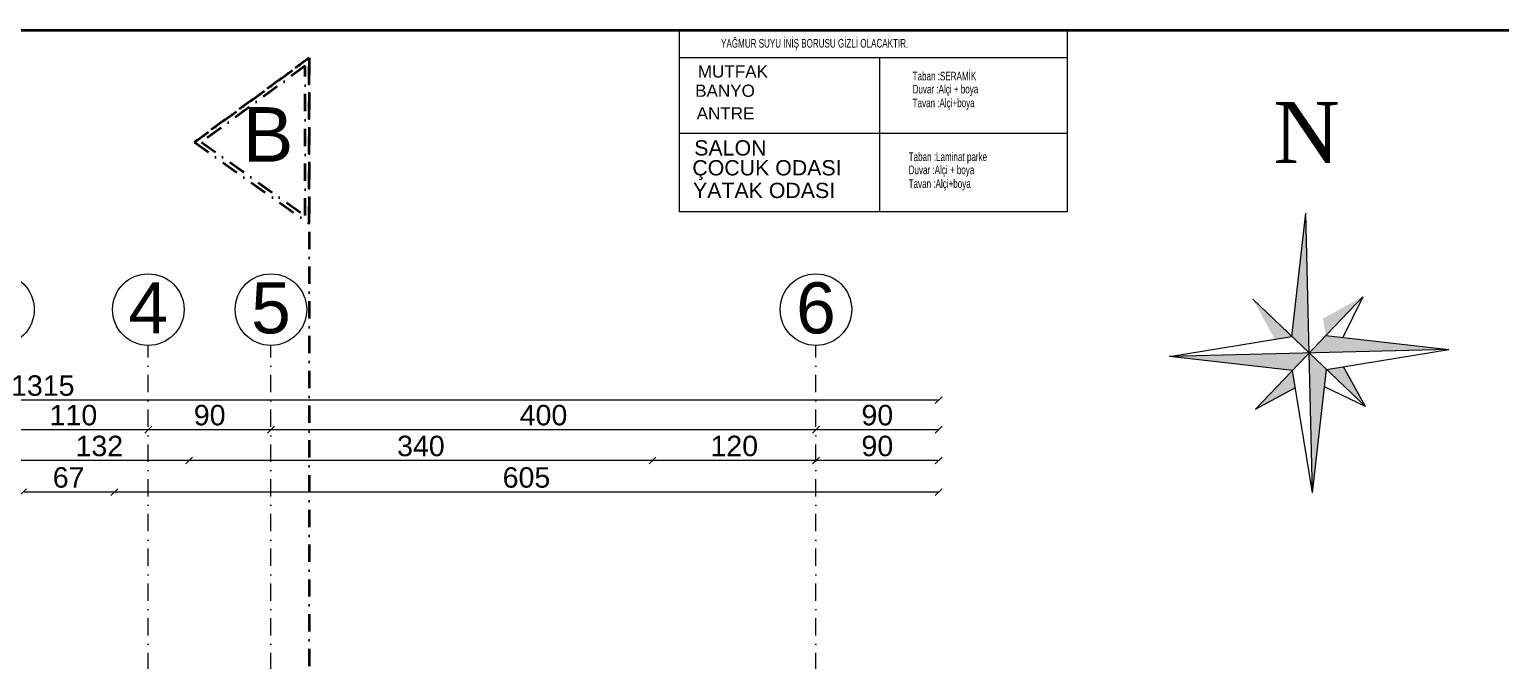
# Model space of a CAD drawing. Header units: millimetres. Extents: x 708 to 46452, y -4963 to 3960.
# Drawn here: x 17880 to 18960, y 3496 to 3959 of the extents above; entities that cross this region are included whole.
import ezdxf

# ---------------------------------------------------------------- set-up
doc = ezdxf.new("R2010")
doc.units = ezdxf.units.MM
for name, pattern in [('ACAD_ISO02W100', [15, 12, -3]), ('ACAD_ISO10W100', [18, 12, -3, 0, -3]), ('DASHDOT', [25.4, 12.7, -6.35, 0, -6.35]), ('DUZ', [0])]:
    doc.linetypes.add(name, pattern=pattern)
for name, color, linetype, lineweight in [('00_IC_OLCU', 139, 'Continuous', 20), ('AKS', 153, 'ACAD_ISO10W100', 20), ('aks ve noktalılar', 129, 'DASHDOT', 13), ('bina no', 173, 'Continuous', 13), ('FH_sıva', 253, 'Continuous', 20), ('görünüş1', 251, 'Continuous', 35), ('kesit çizgisi', 4, 'DASHDOT', 35), ('yYAZI', 221, 'Continuous', 30), ('ÖLÇÜ', 5, 'Continuous', 18), ('ölçü yatay', 150, 'DUZ', 18)]:
    doc.layers.add(name, color=color, linetype=linetype, lineweight=lineweight)
doc.layers.add('SIVA', color=135, linetype='Continuous')
doc.styles.add('arial_1_18', font='arial.ttf', dxfattribs={"height": 0.2})
doc.styles.add('GENERATED_STYLE_2', font='times.ttf')
doc.styles.add('kot', font='bgothm.ttf', dxfattribs={"height": 60})
doc.styles.add('mimari altlik$0$194_PTB_WET_B1$0$Standard', font='arial.ttf')
doc.styles.get("Standard").update_dxf_attribs({"font": 'arial.ttf'})
doc.dimstyles.new('ALP_OLCU', dxfattribs={"dimscale": 0, "dimtxt": 15, "dimasz": 5, "dimexe": 0.18, "dimexo": 0.06, "dimgap": 3, "dimtad": 1, "dimdec": 0, "dimrnd": 0.1, "dimzin": 9, "dimdsep": 46, "dimtxsty": 'Standard', "dimblk": 'OBLIQUE', "dimcen": 0, "dimse1": 1, "dimse2": 1, "dimclrd": 256, "dimclre": 256, "dimclrt": 53, "dimadec": 0, "dimazin": 0, "dimtfac": 1, "dimtdec": 0, "dimtix": 1, "dimtmove": 1, "dimatfit": 3, "dimldrblk": 'ARCHTICK', "dimfxl": 0.18, "dimtolj": 1, "dimlwd": -1, "dimarcsym": 0})

# ---------------------------------------------------------------- blocks, each defined once
blk = doc.blocks.new('FASFSDAFSAD')
at = {"layer": 'ÖLÇÜ'}
for p, q in [((456298.1, 158409.7), (456298.1, 158276.9)), ((456582.7, 158409.7), (456298.1, 158409.7)), ((456582.7, 158409.7), (456582.7, 158276.9)), ((456582.7, 158389.7), (456298.1, 158389.7)), ((456445, 158389.7), (456445, 158276.9)), ((456298.1, 158334.4), (456582.7, 158334.4)), ((456582.7, 158276.9), (456298.1, 158276.9))]:
    blk.add_line(p, q, dxfattribs=at)
at = {"layer": 'bina no', "lineweight": 5, "style": 'kot', "width": 0.7}
for s, p in [('YAĞMUR SUYU İNİŞ BORUSU GİZLİ OLACAKTIR.', (456328.8, 158397.2)), ('Taban :SERAMİK', (456469.4, 158373.2)), ('Duvar :Alçi + boya', (456469.4, 158363.6)), ('Tavan :Alçi+boya', (456469.4, 158353.5)), ('Taban :Laminat parke', (456466.5, 158314)), ('Duvar :Alçi + boya', (456466.5, 158304.4)), ('Tavan :Alçi+boya', (456466.5, 158294.3))]:
    blk.add_text(s, height=6.318, rotation=0.0474, dxfattribs=at).set_placement(p)
at = {"layer": 'yYAZI'}
for s, p in [('SALON', (456309.1, 158318.1)), ('YATAK ODASI', (456308.2, 158286.9))]:
    blk.add_text(s, height=11.2, dxfattribs=at).set_placement(p)
blk.add_text('ÇOCUK ODASI', height=11.2, rotation=0, dxfattribs=at).set_placement((456307.7, 158303.5))
at = {"layer": 'yYAZI', "char_height": 8.96, "width": 102.946, "attachment_point": 3}
for s, insert in [('MUTFAK', (456363.2, 158384.2, -0.2)), ('BANYO', (456353.6, 158370.1, 0.2)), ('ANTRE', (456353.3, 158353.5, -0.2))]:
    blk.add_mtext(s, dxfattribs=dict(at, insert=insert))
blk = doc.blocks.new('_Oblique')
at = {"color": 0, "linetype": 'ByBlock', "lineweight": -2}
blk.add_line((-0.5, -0.5), (0.5, 0.5), dxfattribs=at)
blk = doc.blocks.new('*D976')
at = {"layer": '00_IC_OLCU', "transparency": 16777216}
blk.add_line((18547.4, 3687.3), (17232.4, 3687.3), dxfattribs=at)
at = {"layer": 'Defpoints', "color": 0, "transparency": 16777216}
for p in [(17232.4, 3687.3), (18547.4, 3478.5), (17232.4, 2728.3)]:
    blk.add_point(p, dxfattribs=at)
at = {"layer": '00_IC_OLCU', "transparency": 16777216, "xscale": 5, "yscale": 5, "zscale": 5, "rotation": 180}
blk.add_blockref('_Oblique', (17232.4, 3687.3), dxfattribs=at)
at = {"layer": '00_IC_OLCU', "transparency": 16777216, "xscale": 5, "yscale": 5, "zscale": 5}
blk.add_blockref('_Oblique', (18547.4, 3687.3), dxfattribs=at)
at = {"layer": '00_IC_OLCU', "color": 53, "transparency": 16777216, "insert": (17889.9, 3697.9), "char_height": 15, "attachment_point": 5}
blk.add_mtext('\\A1;1315', dxfattribs=at)
blk = doc.blocks.new('_ArchTick')
at = {"color": 0, "linetype": 'ByBlock', "const_width": 0.15}
blk.add_lwpolyline([(-0.5, -0.5), (0.5, 0.5)], dxfattribs=at)
blk = doc.blocks.new('*D977')
at = {"layer": '00_IC_OLCU', "transparency": 16777216}
blk.add_line((18547.4, 3665.6), (18457.4, 3665.6), dxfattribs=at)
at = {"layer": 'Defpoints', "color": 0, "transparency": 16777216}
for p in [(18457.4, 3687.3), (18457.4, 3665.6), (18547.4, 3478.5)]:
    blk.add_point(p, dxfattribs=at)
at = {"layer": '00_IC_OLCU', "transparency": 16777216, "xscale": 5, "yscale": 5, "zscale": 5, "rotation": 180}
blk.add_blockref('_Oblique', (18457.4, 3665.6), dxfattribs=at)
at = {"layer": '00_IC_OLCU', "transparency": 16777216, "xscale": 5, "yscale": 5, "zscale": 5}
blk.add_blockref('_Oblique', (18547.4, 3665.6), dxfattribs=at)
at = {"layer": '00_IC_OLCU', "color": 53, "transparency": 16777216, "insert": (18502.4, 3676.2), "char_height": 15, "attachment_point": 5}
blk.add_mtext('\\A1;90', dxfattribs=at)
blk = doc.blocks.new('*D978')
at = {"layer": '00_IC_OLCU', "transparency": 16777216}
blk.add_line((18457.4, 3665.6), (18057.4, 3665.6), dxfattribs=at)
at = {"layer": 'Defpoints', "color": 0, "transparency": 16777216}
for p in [(18457.4, 3687.3), (18057.4, 3665.6), (18057.4, 3665.6)]:
    blk.add_point(p, dxfattribs=at)
at = {"layer": '00_IC_OLCU', "transparency": 16777216, "xscale": 5, "yscale": 5, "zscale": 5, "rotation": 180}
blk.add_blockref('_Oblique', (18057.4, 3665.6), dxfattribs=at)
at = {"layer": '00_IC_OLCU', "transparency": 16777216, "xscale": 5, "yscale": 5, "zscale": 5}
blk.add_blockref('_Oblique', (18457.4, 3665.6), dxfattribs=at)
at = {"layer": '00_IC_OLCU', "color": 53, "transparency": 16777216, "insert": (18257.4, 3676.2), "char_height": 15, "attachment_point": 5}
blk.add_mtext('\\A1;400', dxfattribs=at)
blk = doc.blocks.new('*D979')
at = {"layer": '00_IC_OLCU', "transparency": 16777216}
blk.add_line((18057.4, 3665.6), (17967.4, 3665.6), dxfattribs=at)
at = {"layer": 'Defpoints', "color": 0, "transparency": 16777216}
for p in [(17967.4, 3665.6), (17967.4, 3665.6), (18057.4, 3665.6)]:
    blk.add_point(p, dxfattribs=at)
at = {"layer": '00_IC_OLCU', "transparency": 16777216, "xscale": 5, "yscale": 5, "zscale": 5, "rotation": 180}
blk.add_blockref('_Oblique', (17967.4, 3665.6), dxfattribs=at)
at = {"layer": '00_IC_OLCU', "transparency": 16777216, "xscale": 5, "yscale": 5, "zscale": 5}
blk.add_blockref('_Oblique', (18057.4, 3665.6), dxfattribs=at)
at = {"layer": '00_IC_OLCU', "color": 53, "transparency": 16777216, "insert": (18012.4, 3676.2), "char_height": 15, "attachment_point": 5}
blk.add_mtext('\\A1;90', dxfattribs=at)
blk = doc.blocks.new('*D980')
at = {"layer": '00_IC_OLCU', "transparency": 16777216}
blk.add_line((17967.4, 3665.6), (17857.4, 3665.6), dxfattribs=at)
at = {"layer": 'Defpoints', "color": 0, "transparency": 16777216}
for p in [(17857.4, 3665.6), (17857.4, 3665.6), (17967.4, 3665.6)]:
    blk.add_point(p, dxfattribs=at)
at = {"layer": '00_IC_OLCU', "transparency": 16777216, "xscale": 5, "yscale": 5, "zscale": 5, "rotation": 180}
blk.add_blockref('_Oblique', (17857.4, 3665.6), dxfattribs=at)
at = {"layer": '00_IC_OLCU', "transparency": 16777216, "xscale": 5, "yscale": 5, "zscale": 5}
blk.add_blockref('_Oblique', (17967.4, 3665.6), dxfattribs=at)
at = {"layer": '00_IC_OLCU', "color": 53, "transparency": 16777216, "insert": (17912.4, 3676.2), "char_height": 15, "attachment_point": 5}
blk.add_mtext('\\A1;110', dxfattribs=at)
blk = doc.blocks.new('*D984')
at = {"layer": '00_IC_OLCU', "transparency": 16777216}
blk.add_line((18547.4, 3643), (18457.4, 3643), dxfattribs=at)
at = {"layer": 'Defpoints', "color": 0, "transparency": 16777216}
for p in [(18457.4, 3643), (18547.4, 3470.3), (18457.4, 3040.3)]:
    blk.add_point(p, dxfattribs=at)
at = {"layer": '00_IC_OLCU', "transparency": 16777216, "xscale": 5, "yscale": 5, "zscale": 5, "rotation": 180}
blk.add_blockref('_Oblique', (18457.4, 3643), dxfattribs=at)
at = {"layer": '00_IC_OLCU', "transparency": 16777216, "xscale": 5, "yscale": 5, "zscale": 5}
blk.add_blockref('_Oblique', (18547.4, 3643), dxfattribs=at)
at = {"layer": '00_IC_OLCU', "color": 53, "transparency": 16777216, "insert": (18502.4, 3653.6), "char_height": 15, "attachment_point": 5}
blk.add_mtext('\\A1;90', dxfattribs=at)
blk = doc.blocks.new('*D985')
at = {"layer": '00_IC_OLCU', "transparency": 16777216}
blk.add_line((18457.4, 3643), (18337.4, 3643), dxfattribs=at)
at = {"layer": 'Defpoints', "color": 0, "transparency": 16777216}
for p in [(18337.4, 3643), (18337.4, 3268.5), (18457.4, 3040.3)]:
    blk.add_point(p, dxfattribs=at)
at = {"layer": '00_IC_OLCU', "transparency": 16777216, "xscale": 5, "yscale": 5, "zscale": 5, "rotation": 180}
blk.add_blockref('_Oblique', (18337.4, 3643), dxfattribs=at)
at = {"layer": '00_IC_OLCU', "transparency": 16777216, "xscale": 5, "yscale": 5, "zscale": 5}
blk.add_blockref('_Oblique', (18457.4, 3643), dxfattribs=at)
at = {"layer": '00_IC_OLCU', "color": 53, "transparency": 16777216, "insert": (18397.4, 3653.6), "char_height": 15, "attachment_point": 5}
blk.add_mtext('\\A1;120', dxfattribs=at)
blk = doc.blocks.new('*D986')
at = {"layer": '00_IC_OLCU', "transparency": 16777216}
blk.add_line((18337.4, 3643), (17997.4, 3643), dxfattribs=at)
at = {"layer": 'Defpoints', "color": 0, "transparency": 16777216}
for p in [(17997.4, 3643), (17997.4, 3268.5), (18337.4, 3268.5)]:
    blk.add_point(p, dxfattribs=at)
at = {"layer": '00_IC_OLCU', "transparency": 16777216, "xscale": 5, "yscale": 5, "zscale": 5, "rotation": 180}
blk.add_blockref('_Oblique', (17997.4, 3643), dxfattribs=at)
at = {"layer": '00_IC_OLCU', "transparency": 16777216, "xscale": 5, "yscale": 5, "zscale": 5}
blk.add_blockref('_Oblique', (18337.4, 3643), dxfattribs=at)
at = {"layer": '00_IC_OLCU', "color": 53, "transparency": 16777216, "insert": (18167.4, 3653.6), "char_height": 15, "attachment_point": 5}
blk.add_mtext('\\A1;340', dxfattribs=at)
blk = doc.blocks.new('*D987')
at = {"layer": '00_IC_OLCU', "transparency": 16777216}
blk.add_line((17997.4, 3643), (17865.4, 3643), dxfattribs=at)
at = {"layer": 'Defpoints', "color": 0, "transparency": 16777216}
for p in [(17865.4, 3643), (17865.4, 3478.5), (17997.4, 3268.5)]:
    blk.add_point(p, dxfattribs=at)
at = {"layer": '00_IC_OLCU', "transparency": 16777216, "xscale": 5, "yscale": 5, "zscale": 5, "rotation": 180}
blk.add_blockref('_Oblique', (17865.4, 3643), dxfattribs=at)
at = {"layer": '00_IC_OLCU', "transparency": 16777216, "xscale": 5, "yscale": 5, "zscale": 5}
blk.add_blockref('_Oblique', (17997.4, 3643), dxfattribs=at)
at = {"layer": '00_IC_OLCU', "color": 53, "transparency": 16777216, "insert": (17931.4, 3653.6), "char_height": 15, "attachment_point": 5}
blk.add_mtext('\\A1;132', dxfattribs=at)
blk = doc.blocks.new('*D992')
at = {"layer": '00_IC_OLCU', "transparency": 16777216}
blk.add_line((18547.4, 3619.8), (17942.4, 3619.8), dxfattribs=at)
at = {"layer": 'Defpoints', "color": 0, "transparency": 16777216}
for p in [(17942.4, 3619.8), (18547.4, 3478.5), (17942.4, 3218.5)]:
    blk.add_point(p, dxfattribs=at)
at = {"layer": '00_IC_OLCU', "transparency": 16777216, "xscale": 5, "yscale": 5, "zscale": 5, "rotation": 180}
blk.add_blockref('_Oblique', (17942.4, 3619.8), dxfattribs=at)
at = {"layer": '00_IC_OLCU', "transparency": 16777216, "xscale": 5, "yscale": 5, "zscale": 5}
blk.add_blockref('_Oblique', (18547.4, 3619.8), dxfattribs=at)
at = {"layer": '00_IC_OLCU', "color": 53, "transparency": 16777216, "insert": (18244.9, 3630.5), "char_height": 15, "attachment_point": 5}
blk.add_mtext('\\A1;605', dxfattribs=at)
blk = doc.blocks.new('*D993')
at = {"layer": '00_IC_OLCU', "transparency": 16777216}
blk.add_line((17942.4, 3619.8), (17875.4, 3619.8), dxfattribs=at)
at = {"layer": 'Defpoints', "color": 0, "transparency": 16777216}
for p in [(17875.4, 3619.8), (17875.4, 3218.5), (17942.4, 3218.5)]:
    blk.add_point(p, dxfattribs=at)
at = {"layer": '00_IC_OLCU', "transparency": 16777216, "xscale": 5, "yscale": 5, "zscale": 5, "rotation": 180}
blk.add_blockref('_Oblique', (17875.4, 3619.8), dxfattribs=at)
at = {"layer": '00_IC_OLCU', "transparency": 16777216, "xscale": 5, "yscale": 5, "zscale": 5}
blk.add_blockref('_Oblique', (17942.4, 3619.8), dxfattribs=at)
at = {"layer": '00_IC_OLCU', "color": 53, "transparency": 16777216, "insert": (17908.9, 3630.5), "char_height": 15, "attachment_point": 5}
blk.add_mtext('\\A1;67', dxfattribs=at)
blk = doc.blocks.new('GEEG')
at = {"layer": '00_IC_OLCU'}
for base, p1, p2, picture, middle in [((17232.4, 3687.3), (18547.4, 3478.5), (17232.4, 2728.3), '*D976', (17889.9, 3697.9)), ((17857.4, 3665.6), (17967.4, 3665.6), (17857.4, 3665.6), '*D980', (17912.4, 3676.2)), ((17967.4, 3665.6), (18057.4, 3665.6), (17967.4, 3665.6), '*D979', (18012.4, 3676.2)), ((18057.4, 3665.6), (18457.4, 3687.3), (18057.4, 3665.6), '*D978', (18257.4, 3676.2)), ((18457.4, 3665.6), (18547.4, 3478.5), (18457.4, 3687.3), '*D977', (18502.4, 3676.2)), ((17865.4, 3643), (17997.4, 3268.5), (17865.4, 3478.5), '*D987', (17931.4, 3653.6)), ((17997.4, 3643), (18337.4, 3268.5), (17997.4, 3268.5), '*D986', (18167.4, 3653.6)), ((18337.4, 3643), (18457.4, 3040.3), (18337.4, 3268.5), '*D985', (18397.4, 3653.6)), ((18457.4, 3643), (18547.4, 3470.3), (18457.4, 3040.3), '*D984', (18502.4, 3653.6)), ((17875.4, 3619.8), (17942.4, 3218.5), (17875.4, 3218.5), '*D993', (17908.9, 3630.5)), ((17942.4, 3619.8), (18547.4, 3478.5), (17942.4, 3218.5), '*D992', (18244.9, 3630.5))]:
    dim = blk.add_linear_dim(base=base, p1=p1, p2=p2, dimstyle='ALP_OLCU', override={"dimscale": 1}, dxfattribs=at)
    dim.commit()
    dim.dimension.update_dxf_attribs({"geometry": picture, "text_midpoint": middle})

msp = doc.modelspace()

# ---------------------------------------------------------------- hatches: boundary and pattern name
at = {"layer": 'FH_sıva', "linetype": 'ACAD_ISO02W100', "ltscale": 50}
h = msp.add_hatch(color=256, dxfattribs=at)
h.paths.add_polyline_path([(18821.793, 3619.297), (18832.059, 3709.75), (18819.314, 3721.893)])
h.paths.add_polyline_path([(18819.314, 3721.893), (18716.718, 3719.415), (18807.171, 3709.149)])
h.paths.add_polyline_path([(18819.314, 3721.893), (18816.836, 3824.49), (18806.57, 3734.036)])
h.paths.add_polyline_path([(18831.457, 3734.638), (18819.314, 3721.893), (18921.911, 3724.372)])
h.paths.add_polyline_path([(18807.171, 3709.149), (18779.953, 3680.583), (18809.204, 3696.661)])
h.paths.add_polyline_path([(18806.57, 3734.036), (18778.004, 3761.254), (18794.081, 3732.004)])
h.paths.add_polyline_path([(18831.457, 3734.638), (18858.675, 3763.203), (18829.425, 3747.126)])
h.paths.add_polyline_path([(18832.059, 3709.75), (18860.624, 3682.532), (18844.547, 3711.783)])

# ---------------------------------------------------------------- linework, layer by layer
at = {"layer": 'AKS', "color": 30, "linetype": 'Continuous', "lineweight": 5}
for centre in [(17857.357, 3753.712), (17967.357, 3753.712), (18057.357, 3753.712), (18457.357, 3753.712)]:
    msp.add_circle(centre, 26.25, dxfattribs=at)
at = {"layer": 'aks ve noktalılar'}
for points in [[(17967.357, 1678.658), (17967.357, 3727.462)], [(18057.357, 1678.658), (18057.357, 3727.462)], [(18457.357, 1678.658), (18457.357, 3727.462)]]:
    msp.add_lwpolyline(points, dxfattribs=at)
at = {"layer": 'FH_sıva', "linetype": 'ACAD_ISO02W100', "ltscale": 50}
for p, q in [((18806.57, 3734.036), (18816.836, 3824.49)), ((18821.793, 3619.297), (18816.836, 3824.49)), ((18860.624, 3682.532), (18778.004, 3761.254)), ((18779.953, 3680.583), (18858.675, 3763.203)), ((18858.675, 3763.203), (18844.03, 3733.211)), ((18716.718, 3719.415), (18806.57, 3734.036)), ((18831.457, 3734.638), (18921.911, 3724.372)), ((18921.911, 3724.372), (18716.718, 3719.415)), ((18807.171, 3709.149), (18716.718, 3719.415)), ((18832.059, 3709.75), (18921.911, 3724.372)), ((18821.793, 3619.297), (18807.171, 3709.149)), ((18821.793, 3619.297), (18832.059, 3709.75)), ((18860.624, 3682.532), (18844.547, 3711.783)), ((18779.953, 3680.583), (18809.204, 3696.661)), ((18860.624, 3682.532), (18830.632, 3697.178))]:
    msp.add_line(p, q, dxfattribs=at)
at = {"layer": 'görünüş1'}
msp.add_lwpolyline([(32044, 1327.92), (39173.702, 1327.92), (39173.702, 3959.23), (4950.496, 3957.991)], dxfattribs=at)
at = {"layer": 'kesit çizgisi', "lineweight": 35}
for p, q in [((18001.22, 3876.483), (18085.391, 3938.358)), ((18085.391, 3938.358), (18085.391, 1506.261))]:
    msp.add_line(p, q, dxfattribs=at)
msp.add_lwpolyline([(18085.391, 3816.872), (18085.391, 3938.358), (18001.22, 3876.483), (18085.391, 3816.872)], dxfattribs=at)
msp.add_lwpolyline([(18082.391, 3822.673), (18082.391, 3932.43), (18006.347, 3876.528)], close=True, dxfattribs=at)

# ---------------------------------------------------------------- block references
at = {"layer": 'SIVA'}
msp.add_blockref('FASFSDAFSAD', (-437941.078, -154451.343), dxfattribs=at)
at = {"layer": 'ölçü yatay'}
msp.add_blockref('GEEG', (0, 0), dxfattribs=at)

# ---------------------------------------------------------------- texts
at = {"layer": 'AKS', "color": 30, "linetype": 'Continuous', "lineweight": 5, "style": 'arial_1_18'}
for s, p in [('4', (17952.79, 3736.27)), ('5', (18042.79, 3736.27)), ('6', (18442.79, 3736.27))]:
    msp.add_text(s, height=37.5, dxfattribs=at).set_placement(p)
at = {"layer": 'FH_sıva', "linetype": 'ACAD_ISO02W100', "ltscale": 50, "insert": (18792.972, 3905.917), "char_height": 44.712, "attachment_point": 1, "style": 'GENERATED_STYLE_2'}
msp.add_mtext('N', dxfattribs=at)
at = {"layer": 'kesit çizgisi', "lineweight": 35, "insert": (18073.83, 3902.231), "char_height": 40, "attachment_point": 3, "style": 'mimari altlik$0$194_PTB_WET_B1$0$Standard'}
msp.add_mtext_dynamic_manual_height_columns('B', width=458.16563, gutter_width=200, heights=[0], dxfattribs=at)

doc.saveas('drawing.dxf')
